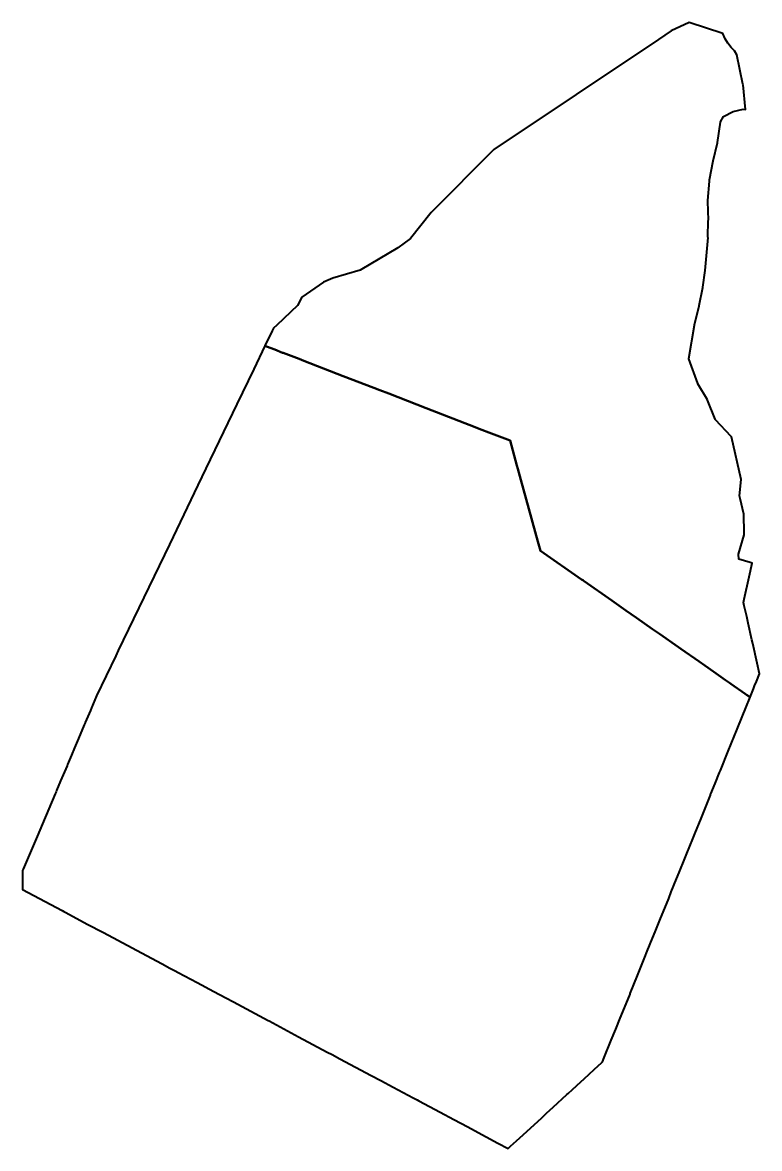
# Model space of a CAD drawing. Header units: metres. Extents: x 807462 to 807545, y 9157539 to 9157665.
import ezdxf

# ---------------------------------------------------------------- set-up
doc = ezdxf.new("R2010")
doc.units = ezdxf.units.M
doc.header["$MEASUREMENT"] = 0
doc.layers.add('2868-21223', color=1, linetype='Continuous')

msp = doc.modelspace()

# ---------------------------------------------------------------- linework, layer by layer
at = {"layer": '2868-21223', "color": 40, "lineweight": 40, "true_color": 0xffbb00}
msp.add_lwpolyline([(807489.65, 9157629.01), (807489.82, 9157628.95), (807490.77, 9157628.58), (807491.64, 9157628.24), (807491.71, 9157628.22), (807493.49, 9157627.53), (807494.03, 9157627.32), (807498.47, 9157625.6), (807501.91, 9157624.27), (807502.6, 9157624), (807503.6, 9157623.62), (807507.82, 9157621.99), (807513.34, 9157619.85), (807513.8, 9157619.67), (807514.41, 9157619.43), (807514.61, 9157619.36), (807517.28, 9157618.33), (807518.06, 9157615.51), (807518.15, 9157615.16), (807518.51, 9157613.89), (807519.4, 9157610.65), (807520.13, 9157608.03), (807520.43, 9157606.96), (807520.5, 9157606.68), (807520.71, 9157605.92), (807525.34, 9157602.68), (807525.55, 9157602.54), (807525.65, 9157602.47), (807528.75, 9157600.3), (807530.35, 9157599.18), (807531.55, 9157598.34), (807533.35, 9157597.08), (807533.9, 9157596.7), (807534.12, 9157596.54), (807534.87, 9157596.02), (807535.52, 9157595.56), (807536.26, 9157595.05), (807536.54, 9157594.85), (807538.6, 9157593.41), (807539.23, 9157592.97), (807539.61, 9157592.7), (807540.78, 9157591.89), (807540.78, 9157591.89), (807541.57, 9157591.34), (807541.9, 9157591.1), (807542.01, 9157591.03), (807542.17, 9157590.91), (807543.78, 9157589.78), (807543.94, 9157589.67), (807544.34, 9157589.4), (807544.72, 9157590.33), (807544.86, 9157590.67), (807545.06, 9157591.19), (807545.41, 9157592.04), (807545.14, 9157593.24), (807544.65, 9157595.44), (807544.55, 9157595.87), (807544.14, 9157597.75), (807543.97, 9157598.49), (807543.7, 9157599.72), (807543.62, 9157600.09), (807543.7, 9157600.46), (807544.24, 9157602.96), (807544.57, 9157604.5), (807544.34, 9157604.57), (807543.09, 9157604.96), (807543.06, 9157605.52), (807543.67, 9157607.71), (807543.68, 9157607.88), (807543.66, 9157610.02), (807543.24, 9157611.82), (807543.14, 9157612.12), (807543.35, 9157613.93), (807542.24, 9157618.76), (807542.21, 9157618.8), (807540.45, 9157620.66), (807540.44, 9157620.72), (807540.43, 9157620.76), (807539.56, 9157622.88), (807539.54, 9157622.91), (807538.45, 9157624.72), (807538.44, 9157624.76), (807537.43, 9157627.55), (807537.42, 9157627.57), (807537.44, 9157627.59), (807538.07, 9157631.34), (807538.09, 9157631.38), (807538.6, 9157633.51), (807538.62, 9157633.57), (807539.02, 9157635.59), (807539.02, 9157635.64), (807539.27, 9157637.51), (807539.61, 9157641.21), (807539.59, 9157641.26), (807539.64, 9157643.13), (807539.65, 9157643.19), (807539.58, 9157645.3), (807539.57, 9157645.39), (807539.76, 9157647.57), (807539.76, 9157647.74), (807540.19, 9157649.86), (807540.68, 9157651.88), (807540.68, 9157651.94), (807541.02, 9157654.24), (807541.03, 9157654.25), (807541.34, 9157654.88), (807542.46, 9157655.44), (807543.58, 9157655.7), (807543.84, 9157655.66), (807543.58, 9157658.42), (807543.57, 9157658.47), (807543.55, 9157658.52), (807542.87, 9157661.82), (807542.6, 9157662.26), (807542.22, 9157662.66), (807541.84, 9157663.14), (807541.55, 9157663.63), (807541.28, 9157664.21), (807537.48, 9157665.46), (807535.44, 9157664.53), (807534.04, 9157663.54), (807515.46, 9157651.14), (807508.39, 9157644.05), (807506.07, 9157641.11), (807504.62, 9157640.07), (807500.37, 9157637.56), (807497.29, 9157636.64), (807496.26, 9157636.19), (807493.8, 9157634.51), (807493.33, 9157633.55), (807490.99, 9157631.34), (807490.62, 9157631.01), (807490.46, 9157630.69)], close=True, dxfattribs=at)
at = {"layer": '2868-21223', "color": 3, "lineweight": 40, "true_color": 0x00ff00}
msp.add_lwpolyline([(807462.31, 9157567.91), (807462.31, 9157567.72), (807466.77, 9157565.35), (807466.98, 9157565.24), (807467.19, 9157565.12), (807469.62, 9157563.83), (807471.43, 9157562.86), (807476.29, 9157560.27), (807478.05, 9157559.33), (807478.92, 9157558.87), (807479.38, 9157558.62), (807479.54, 9157558.54), (807479.88, 9157558.36), (807481.99, 9157557.23), (807483.88, 9157556.22), (807485.22, 9157555.51), (807486.09, 9157555.05), (807490.01, 9157552.95), (807490.12, 9157552.9), (807493.43, 9157551.13), (807496.68, 9157549.4), (807497.21, 9157549.11), (807498.1, 9157548.64), (807501.64, 9157546.75), (807502.71, 9157546.18), (807504.12, 9157545.43), (807506.35, 9157544.24), (807506.81, 9157544), (807506.99, 9157543.9), (807509.42, 9157542.61), (807510.93, 9157541.8), (807512.52, 9157540.95), (807513.7, 9157540.32), (807514.6, 9157539.84), (807515.92, 9157539.14), (807517.07, 9157538.53), (807517.33, 9157538.77), (807518.01, 9157539.39), (807518.76, 9157540.08), (807520.85, 9157542), (807521.41, 9157542.51), (807522.16, 9157543.2), (807523.69, 9157544.6), (807523.82, 9157544.72), (807524.32, 9157545.19), (807525.26, 9157546.04), (807525.64, 9157546.39), (807526.78, 9157547.44), (807527.64, 9157548.23), (807527.72, 9157548.31), (807527.91, 9157548.77), (807528.7, 9157550.72), (807529.21, 9157551.98), (807529.71, 9157553.23), (807530, 9157553.93), (807530.81, 9157555.94), (807530.84, 9157556.01), (807531.66, 9157558.03), (807531.88, 9157558.58), (807532.49, 9157560.09), (807532.76, 9157560.76), (807533.36, 9157562.24), (807533.65, 9157562.96), (807534.25, 9157564.44), (807534.53, 9157565.15), (807535.17, 9157566.71), (807535.46, 9157567.45), (807536.06, 9157568.93), (807536.35, 9157569.63), (807536.99, 9157571.22), (807537.22, 9157571.8), (807537.89, 9157573.45), (807538.11, 9157573.99), (807538.82, 9157575.74), (807538.97, 9157576.11), (807539.87, 9157578.35), (807539.9, 9157578.42), (807539.93, 9157578.49), (807540.41, 9157579.69), (807540.9, 9157580.9), (807541.01, 9157581.15), (807541.87, 9157583.3), (807542.88, 9157585.79), (807543.44, 9157587.17), (807543.86, 9157588.2), (807544.34, 9157589.4), (807543.94, 9157589.67), (807543.78, 9157589.78), (807542.17, 9157590.91), (807542.01, 9157591.03), (807541.9, 9157591.1), (807541.57, 9157591.34), (807540.78, 9157591.89), (807540.78, 9157591.89), (807539.61, 9157592.7), (807539.23, 9157592.97), (807538.6, 9157593.41), (807536.54, 9157594.85), (807536.26, 9157595.05), (807535.52, 9157595.56), (807534.87, 9157596.02), (807534.12, 9157596.54), (807533.9, 9157596.7), (807533.35, 9157597.08), (807531.55, 9157598.34), (807530.35, 9157599.18), (807528.75, 9157600.3), (807525.65, 9157602.47), (807525.55, 9157602.54), (807525.34, 9157602.68), (807520.71, 9157605.92), (807520.5, 9157606.68), (807520.43, 9157606.96), (807520.13, 9157608.03), (807519.4, 9157610.65), (807518.51, 9157613.89), (807518.15, 9157615.16), (807518.06, 9157615.51), (807517.28, 9157618.33), (807514.61, 9157619.36), (807514.41, 9157619.43), (807513.8, 9157619.67), (807513.34, 9157619.85), (807507.82, 9157621.99), (807503.6, 9157623.62), (807502.6, 9157624), (807501.91, 9157624.27), (807498.47, 9157625.6), (807494.03, 9157627.32), (807493.49, 9157627.53), (807491.71, 9157628.22), (807491.64, 9157628.24), (807490.77, 9157628.58), (807489.82, 9157628.95), (807489.65, 9157629.01), (807488.39, 9157626.39), (807486.49, 9157622.44), (807482.99, 9157615.17), (807482.09, 9157613.3), (807480.08, 9157609.12), (807478.87, 9157606.6), (807473.11, 9157594.65), (807472.84, 9157594.08), (807470.65, 9157589.54), (807470.09, 9157588.21), (807469.96, 9157587.9), (807469.39, 9157586.55), (807469.37, 9157586.5), (807469.27, 9157586.27), (807468.63, 9157584.75), (807468.18, 9157583.69), (807467.83, 9157582.86), (807467.39, 9157581.83), (807467.36, 9157581.76), (807467.33, 9157581.67), (807466.61, 9157579.98), (807466.14, 9157578.88), (807466.09, 9157578.74), (807465.99, 9157578.52), (807464.56, 9157575.14), (807463.96, 9157573.71), (807463.51, 9157572.65), (807462.4, 9157570.03), (807462.39, 9157570.01), (807462.32, 9157569.85)], close=True, dxfattribs=at)

doc.saveas('drawing.dxf')
